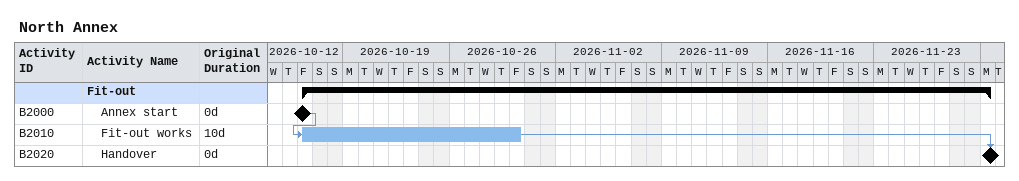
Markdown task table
North Annex

| ID | Level | Task | Original duration | Start | Finish | Predecessors |
|---|---|---|---|---|---|---|
|  | 1 | **Fit-out** |  | 2026-10-16 | 2026-11-30 |  |
| B2000 | 2 | Annex start | 0d | 2026-10-16 | 2026-10-16 |  |
| B2010 | 2 | Fit-out works | 10d | 2026-10-16 | 2026-10-30 | B2000 |
| B2020 | 2 | Handover | 0d | 2026-11-30 | 2026-11-30 | B2010 |
